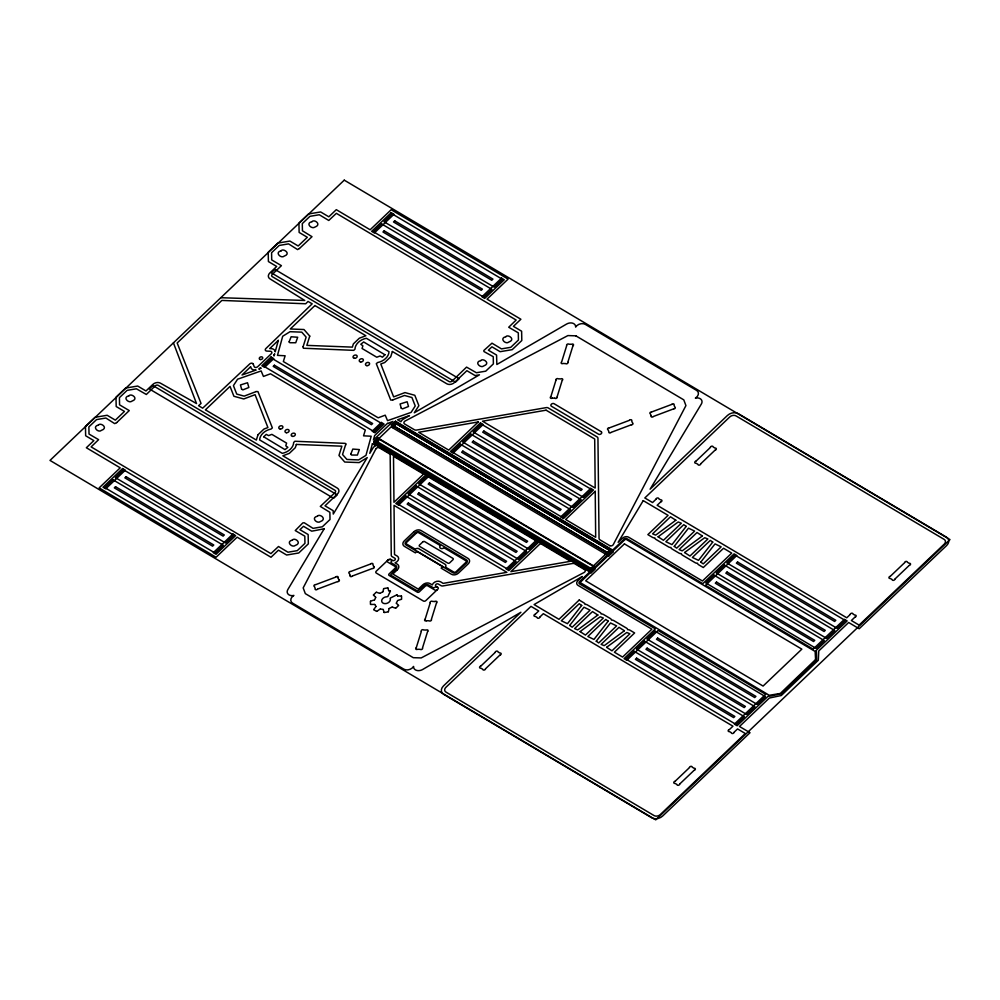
<?xml version="1.0" encoding="UTF-8"?>
<svg xmlns="http://www.w3.org/2000/svg" width="1000" height="1000" viewBox="0 0 1000 1000"><rect width="100%" height="100%" fill="white"/><g stroke="black" fill="none" stroke-linecap="round" stroke-linejoin="round"><path stroke-width="1.5" d="M253.175 363.975A2.138 1.562 -19.8 0 0 249.725 363.925L202.675 408.188L198.575 405.688L201.05 403.425L177.175 342.987L221.863 300.425L305.712 303.775L308.025 301.438L312.188 303.825L265.85 348.562A2.138 1.562 -19.8 0 0 266.812 351.087L270.312 351.25A2.138 1.562 -19.8 0 1 271.275 353.775L257.675 366.725A2.138 1.562 -19.8 0 1 254.175 366.587L253.2 364.012M375.45 443.913L377.625 441.838L378.137 438.587L374.712 441.85L375.45 443.913L590.875 571.737L593.05 569.675L593.562 566.425L590.138 569.688L590.875 571.737M382.975 591.675L383.6 588.725M388.4 611.712L389.062 608.612M416.275 647.7L421.337 631.4M425.163 619.138L430.213 602.837M422.5 647.938L427.562 631.638M431.388 619.375L436.45 603.075M550.887 396.55L555.95 380.238M561.638 361.925L566.7 345.613M557.125 396.788L562.175 380.475M567.875 362.163L572.925 345.85M303.137 346.613L306.125 337.113L301.762 332.15L290.038 331.7L282.7 336.238L277.475 355.375L285.125 355.775L283.35 361.55L378.175 417.812L385.225 415.175L387.525 420.662L411.087 412.4L415.238 405.975L411.938 397.512L404.5 395.475L392.912 399.875M345.525 445L342.537 454.5L346.9 459.45L358.625 459.913L365.962 455.375L371.188 436.225L363.537 435.825L365.312 430.05L270.487 373.787L263.438 376.438L261.137 370.938L237.587 379.2L233.425 385.625L236.737 394.087L244.163 396.125L255.75 391.737M374.65 599.738L375.712 597.425M387.775 596.638L390.438 591.038M396.35 603.062L397.537 600.638M375.9 448.85L303.175 587.888L305.325 593.625L413.275 657.688L421.2 657.925L584.2 572.438A2.312 1.688 -19.8 0 0 584.587 569.625L574.925 563.888A3.562 2.612 -19.8 0 0 572.438 563.513L442.987 585.925A2.85 2.087 -19.8 0 1 441 585.638L438.288 584.025A1.713 1.25 -19.8 0 0 435.938 584.425A1.713 1.25 -19.8 0 0 435.962 586.237L437.762 587.3A1.775 1.3 -19.8 0 1 437.8 589.188L425.825 600.6A1.775 1.3 -19.8 0 1 423.375 601.013L376.3 573.075A1.775 1.3 -19.8 0 1 376.262 571.188L388.475 559.587L390.3 559.212L392.488 560.438A1.713 1.25 -19.8 0 0 394.85 560.037A1.713 1.25 -19.8 0 0 394.812 558.225L392.1 556.613A2.85 2.087 -19.8 0 1 391.262 555.225L390.175 455.375A3.562 2.612 -19.8 0 0 389.125 453.638L379.462 447.9A2.312 1.688 -19.8 0 0 375.85 448.837M324.263 528.675L287.863 589.525A6.288 4.6 -19.8 0 0 288.25 594.288A6.288 4.6 -19.8 0 0 293.9 595.438A6.288 4.6 -19.8 0 0 292.613 603.15L403.9 669.188A6.288 4.6 -19.8 0 0 413.587 666.45A6.288 4.6 -19.8 0 0 416.4 670.325A6.288 4.6 -19.8 0 0 422.638 669.5L520.9 612.263L443.45 685.962A7.95 5.812 -19.8 0 0 443.675 694.325L651.775 817.812A7.95 5.812 -19.8 0 0 662.675 816.012L750.025 732.712L739.488 726.475L769.362 698.025L781.312 695.512L818.312 660.275L818.775 650.95L848.65 622.5L859.175 628.75L946.637 545.525A7.95 5.812 -19.8 0 0 946.438 537.15L738.337 413.663A7.95 5.812 -19.8 0 0 727.45 415.45L650.1 489.2L701.35 404.025A6.3 4.6 -19.8 0 0 700.975 399.288A6.3 4.6 -19.8 0 0 695.362 398.1A9.775 7.15 -19.8 0 0 695.875 397.75A6.288 4.6 -19.8 0 0 696.587 390.4L585.312 324.375A6.288 4.6 -19.8 0 0 575.625 327.1A6.288 4.6 -19.8 0 0 572.825 323.237A6.288 4.6 -19.8 0 0 566.587 324.062L496.85 364.5L496.575 355.062L488.387 350.213L491.925 346.825L500.112 351.688L512.212 349.663L521.8 340.525L521.625 331.213L513.425 326.35L520.887 319.25L487.038 299.163L508.1 279.1L391.188 209.725L370.138 229.775L336.3 209.675L328.812 216.8L320.625 211.95L308.525 213.975L298.938 223.113L299.125 232.425L307.312 237.288L298.188 245.975L289.9 241.062L277.8 243.1L268.212 252.225L268.4 261.55L276.675 266.462L269.85 272.962A5.575 4.075 -19.8 0 0 269.975 278.863L304.75 300.462L220.812 297.712M373.725 609.513L375.95 606.575M302.887 346.788L303.412 348.237L353.75 350.35L354.975 349.125A12.275 8.975 -19.8 0 1 366.375 338.275L389 351.7A12.275 8.975 -19.8 0 1 377.612 362.55L376.3 363.7L390.737 400.05L392.725 400.087M345.775 444.812L346.075 443.925L345.15 443.363L294.862 441.25L293.675 442.488A12.275 8.975 -19.8 0 1 282.288 453.338L259.662 439.913A12.275 8.975 -19.8 0 1 271.05 429.062L272.362 427.875L257.95 391.625L255.938 391.512M373.862 441.887L377.962 437.987L594.4 566.413L595.275 568.837L591.175 572.75L374.738 444.325L373.862 441.887L590.3 570.312L591.175 572.75M391.438 425.138L395.538 421.238L611.975 549.663L612.85 552.1L608.75 556L392.312 427.575L391.438 425.138L607.875 553.575L608.75 556M392.262 425.125L395.688 421.863M393.762 425.688L395.925 423.625L395.188 421.575L611.625 550L612.362 552.05L610.2 554.113L608.2 553.263L391.763 424.825L608.35 553.025M374.738 444.325L378.837 440.412M392.312 427.575L396.413 423.675L612.85 552.1M394.263 425.988L396.438 423.925L395.538 421.238M395.812 608.15L398.55 605.55M480.85 666.087L495.275 652.35M656.05 499.2L652.55 502.55L644.812 497.962L729.825 416.9A4.525 3.3 -19.8 0 1 736 415.887L944.112 539.362A4.525 3.3 -19.8 0 1 944.237 544.125L859.1 625.112L851.375 620.525L854.887 617.175M660.662 501.938L657.15 505.275L846.762 617.788L850.275 614.45M700.625 463.888L715.05 450.15M590.3 570.312L594.4 566.413M607.875 553.575L611.975 549.663M675.062 781.325L689.475 767.588M729.438 729.538L732.95 726.2L543.337 613.688L539.837 617.025M734.05 732.275L737.562 728.925L745.3 733.512L660.288 814.575A4.525 3.3 -19.8 0 1 654.1 815.588L446 692.113A4.525 3.3 -19.8 0 1 445.875 687.35L531 606.362L538.737 610.95L535.225 614.3M894.837 579.125L909.25 565.388M373.462 594.9L376.2 592.288M696.012 461.15L710.438 447.413M485.462 668.825L499.888 655.088M890.225 576.388L904.65 562.65M679.663 784.062L694.087 770.325M388.237 559.788L390.688 559.375M376.838 611.362L380.125 609.05M379.925 593.312L382.788 591.875M390.238 598.1L396.85 594.85M389.263 608.413L392 607.1M387.638 423.425L392.975 421.413L373.413 440.037L374.637 435.588L387.488 423.338M609.45 427.837L629.375 420.35M651.75 411.925L671.675 404.45M611.2 432.337L631.125 424.85M653.512 416.425L673.425 408.938M315.788 584.612L335.712 577.125M350.675 571.487L370.588 564M317.55 589.113L337.463 581.625M352.425 575.988L372.35 568.5M370.575 601.138L374.438 599.925M397.762 600.45L401.438 599.3M383.812 588.562L387.738 587.9M384.275 612.537L388.2 611.875M397.75 596.05L401.375 595.962M370.637 604.475L374.588 604.388M575.875 335.838L567.913 335.575L404.963 421.087A2.413 1.762 -19.8 0 0 404.6 423.963L414.288 429.675A3.562 2.612 -19.8 0 0 416.775 430.037L546.225 407.625A2.85 2.087 -19.8 0 1 548.212 407.925L597.112 436.938A2.85 2.087 -19.8 0 1 597.95 438.325L599.038 538.188A3.562 2.612 -19.8 0 0 600.087 539.925L609.75 545.65M552.263 398.1L554.825 398.2M435.075 601.525L432.512 601.425A1.375 1 -19.8 0 0 430.138 602.638M426.525 620.7L429.1 620.8A1.375 1 -19.8 0 0 431.475 619.575M388.875 590.8L390.337 590.887M380.412 608.987L383.075 609.4M376.463 592.225L379.625 593.35M392.3 607.062L395.538 608.212M575.825 335.812L683.787 399.862L685.925 405.6L613.25 544.675A2.237 1.638 -19.8 0 1 609.775 545.638M396.438 423.925L610.525 550.962M377.625 441.838L591.712 568.875M373.75 609.712L376.575 611.388M396.375 603.288L398.562 605.337M373.438 595.1L375.688 597.2M374.812 604.5L375.962 606.35M397.062 594.888L397.525 595.938M173.425 342.85L196.537 403.575L160.463 383.175A5.575 4.075 -19.8 0 0 152.8 384.462L145.975 390.962L137.688 386.05L125.588 388.075L116 397.212L116.188 406.525L124.462 411.438L115.337 420.138L107.15 415.275L95.05 417.312L85.463 426.438L85.65 435.763L93.837 440.613L86.35 447.75L120.213 467.825L99.162 487.875L216.075 557.25L237.15 537.175L271 557.263L278.45 550.163L286.637 555.025L298.738 552.987L308.325 543.862L308.15 534.538L299.95 529.675L303.5 526.3L311.688 531.163A174.175 127.387 -19.8 0 0 324.263 528.663M651.175 415.788L650.45 413.938A1.375 1 -19.8 0 1 651.475 411.912M373.65 566.487L372.925 564.637A1.375 1 -19.8 0 0 370.788 563.812M350.1 575.35L349.375 573.488A1.375 1 -19.8 0 1 350.4 571.475M338.038 577.762L338.762 579.625M387.95 587.987L388.675 590.662M383.275 609.538L384.062 612.45M401.55 596.087L401.6 599.113M370.412 601.325L370.462 604.35M390.25 598.775A4.475 3.275 -19.8 0 1 386.4 603.5A4.475 3.275 -19.8 0 1 381.675 600.7A4.475 3.275 -19.8 0 1 386.887 596.775M437.325 589.65A1.775 1.3 -19.8 0 1 434.875 590.062L427.688 585.8A1.775 1.3 -19.8 0 0 425.238 586.213L419.312 591.85A1.425 1.037 -19.8 0 1 417.362 592.188L389.113 575.425A1.425 1.037 -19.8 0 1 389.087 573.925L395.012 568.275A1.775 1.3 -19.8 0 0 394.975 566.388L387.8 562.125A1.775 1.3 -19.8 0 1 387.762 560.237M573.138 345.662A1.375 1 -19.8 0 0 571.55 344.275L568.987 344.2A1.375 1 -19.8 0 0 566.613 345.412M567.95 362.362A1.375 1 -19.8 0 1 565.562 363.587L563.013 363.475A1.375 1 -19.8 0 1 561.438 362.113M562.388 380.288A1.375 1 -19.8 0 0 560.8 378.913L558.237 378.825A1.375 1 -19.8 0 0 555.862 380.05M557.2 396.987A1.375 1 -19.8 0 1 554.812 398.212M552.275 398.125A1.375 1 -19.8 0 1 550.688 396.737M629.562 420.163A1.375 1 -19.8 0 1 631.725 420.988L632.425 422.837A1.375 1 -19.8 0 1 631.4 424.862M609.175 427.825A1.375 1 -19.8 0 0 608.138 429.862L608.875 431.7A1.375 1 -19.8 0 0 611.013 432.525M671.875 404.25A1.375 1 -19.8 0 1 674.025 405.087L674.737 406.938A1.375 1 -19.8 0 1 673.713 408.963M653.312 416.625A1.375 1 -19.8 0 1 651.162 415.788M317.35 589.312A1.375 1 -19.8 0 1 315.188 588.475L314.488 586.625A1.375 1 -19.8 0 1 315.512 584.6M338.775 579.6A1.375 1 -19.8 0 1 337.738 581.638M335.9 576.938A1.375 1 -19.8 0 1 338.062 577.775M352.225 576.175A1.375 1 -19.8 0 1 350.075 575.337M373.663 566.475A1.375 1 -19.8 0 1 372.625 568.513M426.538 620.712A1.375 1 -19.8 0 1 424.95 619.338M435.062 601.5A1.375 1 -19.8 0 1 436.65 602.888M416.075 647.887A1.375 1 -19.8 0 0 417.65 649.275L420.213 649.35A1.375 1 -19.8 0 0 422.587 648.138M421.25 631.2A1.375 1 -19.8 0 1 423.65 629.963L426.2 630.075A1.375 1 -19.8 0 1 427.775 631.45M437.275 587.013A1.725 1.262 -19.8 0 0 436.388 586.8L435.662 586.938A1.913 1.4 -19.8 0 0 434.775 587.475L433.4 587.837L428.55 584.975A3.2 2.338 -19.8 0 0 424.15 585.712L417.537 591.062L390.525 575.037L395.9 568.962A3.2 2.338 -19.8 0 0 395.838 565.562L391.025 562.688L391.175 561.6A1.913 1.4 -19.8 0 0 391.662 560.825L391.662 560.262A1.725 1.262 -19.8 0 0 391.188 559.663M694.375 770.263A1.4 1.025 -19.8 0 0 695.312 768.812A1.312 0.963 -19.8 0 0 694.05 768.275L692.15 767.138A1.312 0.963 -19.8 0 0 691.15 766.338A1.4 1.025 -19.8 0 0 689.5 767.362M674.762 781.388A1.4 1.025 -19.8 0 0 673.825 782.837A1.312 0.963 -19.8 0 0 675.1 783.388L677 784.513A1.312 0.963 -19.8 0 0 678 785.312A1.4 1.025 -19.8 0 0 679.65 784.287M495.288 652.125A1.4 1.025 -19.8 0 1 496.938 651.1A1.312 0.963 -19.8 0 1 497.938 651.9L499.85 653.037A1.312 0.963 -19.8 0 1 501.112 653.575A1.4 1.025 -19.8 0 1 500.175 655.025M485.438 669.05A1.4 1.025 -19.8 0 1 483.787 670.075A1.312 0.963 -19.8 0 1 482.788 669.275L480.887 668.15A1.312 0.963 -19.8 0 1 479.625 667.6A1.4 1.025 -19.8 0 1 480.562 666.162M734.038 732.5A1.4 1.025 -19.8 0 1 732.375 733.525A1.312 0.963 -19.8 0 1 731.375 732.725L729.475 731.587A1.312 0.963 -19.8 0 1 728.213 731.05A1.4 1.025 -19.8 0 1 729.15 729.6M539.812 617.263A1.4 1.025 -19.8 0 1 538.162 618.275A1.312 0.963 -19.8 0 1 537.163 617.475L535.262 616.35A1.312 0.963 -19.8 0 1 534 615.8A1.4 1.025 -19.8 0 1 534.938 614.362M695.725 461.213A1.4 1.025 -19.8 0 0 694.788 462.663A1.312 0.963 -19.8 0 0 696.05 463.2L697.962 464.338A1.312 0.963 -19.8 0 0 698.962 465.138A1.4 1.025 -19.8 0 0 700.612 464.113M715.337 450.087A1.4 1.025 -19.8 0 0 716.275 448.638A1.312 0.963 -19.8 0 0 715.013 448.088L713.112 446.962A1.312 0.963 -19.8 0 0 712.1 446.163A1.4 1.025 -19.8 0 0 710.45 447.188M894.812 579.35A1.4 1.025 -19.8 0 1 893.162 580.363A1.312 0.963 -19.8 0 1 892.163 579.562L890.263 578.438A1.312 0.963 -19.8 0 1 888.988 577.888A1.4 1.025 -19.8 0 1 889.925 576.45M904.663 562.425A1.4 1.025 -19.8 0 1 906.312 561.4A1.312 0.963 -19.8 0 1 907.312 562.2L909.212 563.325A1.312 0.963 -19.8 0 1 910.487 563.875A1.4 1.025 -19.8 0 1 909.55 565.312M855.175 617.112A1.4 1.025 -19.8 0 0 856.112 615.675A1.312 0.963 -19.8 0 0 854.837 615.125L852.938 614A1.312 0.963 -19.8 0 0 851.938 613.2A1.4 1.025 -19.8 0 0 850.288 614.212M660.95 501.875A1.4 1.025 -19.8 0 0 661.888 500.425A1.312 0.963 -19.8 0 0 660.625 499.888L658.725 498.75A1.312 0.963 -19.8 0 0 657.725 497.95A1.4 1.025 -19.8 0 0 656.075 498.975M98.45 425.05C91.5 426.538 98.362 433.275 101.412 430.363C108.663 427.987 100.812 422.25 98.462 424.95M116.638 422.6L114.7 423.638L105.875 418.025L96.55 419.588L88.888 426.875L89.025 434.062L98.6 439.663L91.125 446.887L270.912 553.612L278.5 546.5L287.962 552.212L297.288 550.65L304.95 543.35L304.812 536.163L295.238 530.562L302.85 522.875L304.275 522.788L313.025 528.362L322.35 526.788L330.012 519.5L329.875 512.312L320.3 506.425L335.025 492.587A2.138 1.562 -19.8 0 0 334.975 490.325L158.2 385.337A2.138 1.562 -19.8 0 0 155.262 385.838L146.35 394.487L136.412 388.8L127.088 390.363L119.425 397.65L119.562 404.837L129.25 410.588L116.638 422.65M129 395.812C121.962 397.225 128.912 403.888 131.962 401.125C139.262 398.688 131.125 393.025 129.012 395.712M281.212 250.825C274.225 252.213 281.062 258.962 284.175 256.137C291.725 253.6 282.875 247.913 281.225 250.738M292.337 540.1C285.363 541.737 292.288 548.162 295.287 545.45C302.575 543.05 294.538 536.987 292.337 540.1M299.425 248.512L297.575 249.575L288.562 243.875L279.237 245.438L271.575 252.738L271.712 259.913L281.413 265.663L272.25 274.387A2.138 1.562 -19.8 0 0 272.3 276.65L449.137 381.575A2.138 1.562 -19.8 0 0 452.075 381.087L466.562 367.113L476.4 372.738L485.737 371.175L493.387 363.875L493.25 356.7L483.938 351.538L483.8 350.538L491.975 343.175L501.45 348.888L510.775 347.312L518.438 340.025L518.3 332.837L508.713 327.238L516.15 320.05L336.362 213.325L328.762 220.463L319.288 214.75L309.962 216.325L302.3 223.612L302.438 230.8L312.013 236.688L299.425 248.512M311.938 221.7C305.1 223.137 311.613 229.587 314.875 227.113C322.075 224.638 314.337 218.75 311.95 221.65M317.4 516.225C310.562 517.638 317.125 524.225 320.35 521.587C327.575 519.175 319.587 513.2 317.413 516.175M480.763 360.625C473.738 362.088 480.75 368.7 483.725 365.938C491.188 363.375 482.75 357.713 480.775 360.575M505.825 336.75C498.862 338.162 505.725 344.925 508.787 342.062C516.087 339.6 508.05 333.862 505.838 336.65M289.113 341.938L289.9 342.738L295.738 342.75L297.688 337.25L291.137 336.775L289.125 341.85M263.712 436.8L284.988 449.625L287.863 447.35L285.788 445.8L286.6 443.113L271.887 434.375L268.6 435.6L266.238 434.4L263.712 436.8M350.775 454.237L351.562 455.037L357.388 455.075L359.363 449.575L352.812 449.075L350.788 454.15M384.95 354.762L382.425 357.2L380.062 356L376.775 357.225L362.062 348.488L362.875 345.8L360.8 344.25L363.675 341.975L384.95 354.762M815.588 659.538L780.325 693.438L769.262 695.3L580.062 582.5L624.837 539.663L626.125 539.325L815.125 651.438L815.588 659.538M401.2 408.125L402.5 408.888L408.512 406.475L407.137 401.75L400.075 403.975L401.213 408.075M569.725 625.45L572.188 627.212L590.087 610.163L583.975 607.225L569.738 625.388M581.688 605.425L567.463 623.675L561.325 620.763L579.225 603.713L581.688 605.475M596.25 641.188L598.713 642.95L616.613 625.9L610.5 622.962L596.25 641.188M608.212 621.163L593.962 639.438L587.85 636.5L605.75 619.45L608.212 621.163M674.25 546.388L676.712 548.15L694.613 531.1L688.5 528.162L674.262 546.337M686.213 526.362L671.988 544.625L665.85 541.7L683.75 524.663L686.213 526.413M700.775 562.125L703.238 563.888L721.137 546.838L715.025 543.9L700.775 562.125M712.738 542.1L698.512 560.363L692.375 557.438L710.275 540.4L712.738 542.1M241.55 389.125L242.85 389.888L248.863 387.488L247.512 382.75L240.45 384.963L241.562 389.025M580.1 631.613L585.45 635.075L603.35 618.025L600.188 616.775L580.1 631.575M597.85 615.025L577.688 629.925L574.587 628.625L592.487 611.587L597.85 615.025M606.625 647.35L611.975 650.812L629.875 633.775L626.775 632.475L606.625 647.288M624.375 630.763L604.212 645.662L601.112 644.375L619.012 627.325L624.362 630.725M658.1 536.812L663.45 540.275L681.35 523.237L678.188 521.975L658.1 536.812M675.85 520.225L655.688 535.125L652.588 533.837L670.487 516.788L675.85 520.225M684.625 552.55L689.975 556.025L707.875 538.975L704.712 537.712L684.625 552.487M702.375 535.962L682.212 550.862L679.112 549.575L697.013 532.525L702.375 535.962M377.625 438.3L377.113 441.55L374.95 443.612L374.212 441.55L590.638 569.987L591.388 572.038L593.55 569.975L594.062 566.725L377.625 438.3M274.6 354.05L274.075 355.975L273.675 355.188A5.575 4.075 -19.8 0 0 274.6 354.05M278.325 340.4L275.2 351.85A5.575 4.075 -19.8 0 0 271.087 348.612L269.738 348.575L278.325 340.4M372.413 443.725L369.787 453.35L372.925 448.137A5.7 4.162 -19.8 0 1 375.737 445.688L372.413 443.725M258 434.738L256.337 440.062L205.362 409.812A4.15 3.038 -19.8 0 0 205.888 409.387L230.037 386.388L233.9 396.262L243.75 398.963L255.075 394.675L267.913 427.55L263.975 429.05L258 434.738M309.75 336.1L306.837 345.375L352.362 347.125L353.363 343.9L359.338 338.212L365.85 335.75L314.875 305.512A4.15 3.038 -19.8 0 1 314.438 306L290.287 328.988L303.975 329.525L309.75 336.1M296.35 444.425L295.338 447.65L289.363 453.35L282.863 455.8L337.3 488.1A5.575 4.075 -19.8 0 1 337.413 494L325 505.825L333.188 510.688L333.263 514.075L367.238 457.587L359.15 462.587L344.738 462.038L338.963 455.462L341.875 446.188L296.35 444.425M392.375 351.5L390.7 356.825L384.725 362.512L380.788 364L393.638 396.875L404.963 392.587L414.812 395.288L418.875 405.7L414.288 412.775L479.462 374.812L475.075 375.55L466.875 370.688L454.475 382.512A5.575 4.075 -19.8 0 1 446.812 383.8L392.375 351.5M643.238 500.625L618.138 542.337L622.438 538.237A4.5 3.287 -19.8 0 1 628.638 537.2L702.463 581L731.725 553.125L723.538 548.263L703.312 567.525L698.675 564.775A4.213 3.075 -19.8 0 1 697.487 563.212A4.213 3.075 -19.8 0 1 695.175 562.7L682.513 555.188A4.213 3.075 -19.8 0 1 681.325 553.625A4.213 3.075 -19.8 0 1 679.025 553.112L672.15 549.038A4.213 3.075 -19.8 0 1 670.962 547.475A4.213 3.075 -19.8 0 1 668.65 546.962L656 539.45A4.213 3.075 -19.8 0 1 654.812 537.888A4.213 3.075 -19.8 0 1 652.5 537.375L647.862 534.625L668.088 515.363L643.238 500.625M344.25 180.15L50 460.412L655.75 819.85L950 539.587L344.25 180.15M152.9 385.525L149.325 388.938L333.6 498.288L337.188 494.875L152.9 385.525M274.837 269.387L271.262 272.787L455.55 382.137L459.125 378.725L274.837 269.387M122.575 468.562L103 487.2L105.738 488.825L125.312 470.175L122.575 468.562M391.213 212.688L371.637 231.325L374.375 232.95L393.95 214.3L391.213 212.688M112.987 479.8L104.787 487.612L215.113 553.075L223.312 545.262L112.987 479.8M123.525 469.775L115.325 477.587L225.637 543.038L233.837 535.225L123.525 469.775M381.625 223.925L373.425 231.737L483.75 297.188L491.95 289.387L381.625 223.925M392.163 213.9L383.963 221.713L494.275 287.162L502.475 279.35L392.163 213.9M115.538 486.712L114.325 487.863L212.575 546.163L213.775 545.013L115.538 486.712M126.062 476.688L124.85 477.837L223.1 536.125L224.3 534.975L126.062 476.688M384.175 230.837L382.962 231.988L481.213 290.287L482.413 289.137L384.175 230.837M394.7 220.812L393.5 221.962L491.737 280.25L492.938 279.1L394.7 220.812M250.588 366.812L242.013 374.988L256.112 370.037A5.575 4.075 -19.8 0 1 250.963 367.788L250.588 366.812M271.025 357L261.863 365.725L264.6 367.35L273.762 358.612L271.025 357M260.425 367.812L260.075 368.15A5.575 4.075 -19.8 0 1 258.812 369.087L261.175 368.263L260.425 367.812M271.85 358.325L263.65 366.138L373.963 431.587L382.163 423.775L271.85 358.325M274.387 365.238L273.188 366.388L371.425 424.675L372.638 423.525L274.387 365.238M232.887 534.012L213.312 552.663L216.05 554.288L235.625 535.638L232.887 534.012M501.525 278.137L481.95 296.788L484.688 298.412L504.263 279.762L501.525 278.137M381.337 422.45L372.175 431.188L374.913 432.8L384.075 424.075L381.337 422.45M395.875 422.35L375.375 441.875L589.95 569.2L610.45 549.675L395.875 422.35M423.537 474.1L393.963 502.275L393.512 456.275L423.537 474.1M478.3 421.938L448.725 450.112L418.688 432.287L478.3 421.938M425.812 474.925L395.825 503.5L398.55 505.112L428.537 476.55L425.812 474.925M480.425 422.912L450.438 451.475L453.162 453.1L483.162 424.525L480.425 422.912M405.812 496.087L397.612 503.9L507.925 569.35L516.125 561.538L405.812 496.087M416.337 486.062L408.137 493.875L518.462 559.325L526.663 551.512L416.337 486.062M426.875 476.025L418.675 483.837L528.987 549.3L537.188 541.487L426.875 476.025M460.312 444.188L452.113 451.987L562.425 517.45L570.625 509.637L460.312 444.188M470.838 434.15L462.638 441.962L572.95 507.425L581.15 499.613L470.838 434.15M481.362 424.125L473.162 431.938L583.475 497.388L591.675 489.588L481.362 424.125M408.35 503L407.15 504.15L505.387 562.438L506.6 561.3L408.35 503M418.888 492.975L417.675 494.125L515.925 552.413L517.125 551.263L418.888 492.975M429.412 482.95L428.2 484.087L526.45 542.388L527.65 541.237L429.412 482.95M462.85 451.1L461.637 452.25L559.888 510.538L561.087 509.387L462.85 451.1M473.375 441.062L472.175 442.212L570.413 500.513L571.625 499.363L473.375 441.062M483.9 431.037L482.7 432.188L580.938 490.487L582.15 489.338L483.9 431.037M413.95 531.688L404.263 540.9A5.125 3.75 -19.8 0 0 404.375 546.337L415.4 552.875L417.088 551.275L442.825 566.538L441.138 568.15L451.45 574.275A5.125 3.75 -19.8 0 0 458.5 573.088L468.188 563.862A5.125 3.75 -19.8 0 0 468.088 558.438L421 530.5A5.125 3.75 -19.8 0 0 413.95 531.688M415.538 532.625L405.863 541.85A2.85 2.087 -19.8 0 0 405.913 544.862L453 572.8A2.85 2.087 -19.8 0 0 456.912 572.137L466.6 562.925A2.85 2.087 -19.8 0 0 466.538 559.9L419.462 531.962A2.85 2.087 -19.8 0 0 415.538 532.625M416.35 533.1L406.662 542.325A1.688 1.238 -19.8 0 0 406.7 544.125L415.325 549.237A2.575 1.887 -19.8 0 1 418.812 548.7L445.15 564.325A2.575 1.887 -19.8 0 1 445.262 567L453.775 572.05A1.688 1.238 -19.8 0 0 456.1 571.663L465.788 562.438A1.688 1.238 -19.8 0 0 465.75 560.65L444.012 547.75A2.575 1.887 -19.8 0 1 440.525 548.288A2.575 1.887 -19.8 0 1 440.412 545.612L418.675 532.712A1.688 1.238 -19.8 0 0 416.35 533.1M422.8 541.9L419.575 544.975A1.338 0.975 -19.8 0 0 419.613 546.388L447.85 563.138A1.338 0.975 -19.8 0 0 449.688 562.837L452.912 559.763A1.338 0.975 -19.8 0 0 452.875 558.35L424.637 541.6A1.338 0.975 -19.8 0 0 422.8 541.9M397.413 569.7L392.85 574.038L418.288 589.138L422.85 584.788A5.213 3.812 -19.8 0 1 430.025 583.587L432.275 584.925A5.15 3.762 -19.8 0 1 440.613 581.812L443.125 583.387L506.887 572.337L394.025 505.363L394.513 554.538L397.137 556.013A5.15 3.762 -19.8 0 1 395.05 562.837L397.3 564.175A5.213 3.812 -19.8 0 1 397.413 569.7M536.125 540.388L506.138 568.95L508.862 570.575L538.862 542.013L536.125 540.388M590.737 488.363L560.75 516.925L563.488 518.55L593.475 489.988L590.737 488.363M540.462 543.475L510.875 571.65L570.487 561.287L540.462 543.475M595.225 491.312L565.638 519.487L595.675 537.3L595.225 491.312M611.125 549.7L607.7 552.962L609.688 553.825L611.862 551.75L611.125 549.7M624.087 539.212L579.562 581.65A2.163 1.587 -19.8 0 0 579.612 583.925L655.362 628.85L624.075 658.65L626.812 660.275L658.1 630.475L765.688 694.312L734.4 724.112L737.125 725.725L768.413 695.925A2.138 1.562 -19.8 0 0 769.887 696.15L781.2 693.775L816.038 660.6A2.138 1.562 -19.8 0 0 816.625 659.362L816.475 651.775A2.138 1.562 -19.8 0 0 815.85 650.75L847.138 620.95L844.4 619.325L813.112 649.125L705.537 585.288L736.812 555.487L734.087 553.875L702.8 583.675L627.025 538.725A2.138 1.562 -19.8 0 0 624.087 539.212M624.425 543.888L585.7 580.812L763.088 686.062L801.838 649.15L624.425 543.888M579.175 600.05L558.962 619.312L534.1 604.562L582.238 576.525L577.938 580.612A4.5 3.287 -19.8 0 0 578.038 585.388L651.862 629.2L622.6 657.075L614.4 652.212L634.625 632.95L629.987 630.2A4.213 3.075 -19.8 0 0 627.688 629.688A4.213 3.075 -19.8 0 0 626.5 628.125L613.837 620.612A4.213 3.075 -19.8 0 0 611.525 620.112A4.213 3.075 -19.8 0 0 610.337 618.538L603.462 614.462A4.213 3.075 -19.8 0 0 601.163 613.95A4.213 3.075 -19.8 0 0 599.975 612.388L587.312 604.875A4.213 3.075 -19.8 0 0 585 604.375A4.213 3.075 -19.8 0 0 583.812 602.8L579.175 600.05M634.075 651.25L625.875 659.062L736.188 724.513L744.388 716.7L634.075 651.25M644.6 641.225L636.4 649.025L746.712 714.488L754.912 706.675L644.6 641.225M655.125 631.188L646.925 639L757.237 704.463L765.438 696.65L655.125 631.188M713.975 575.138L705.775 582.95L816.087 648.413L824.287 640.6L713.975 575.138M724.5 565.112L716.3 572.925L826.612 638.387L834.812 630.575L724.5 565.112M735.025 555.087L726.825 562.9L837.138 628.35L845.337 620.538L735.025 555.087M636.613 658.162L635.4 659.312L733.65 717.6L734.85 716.45L636.613 658.162M647.138 648.138L645.938 649.287L744.175 707.575L745.387 706.425L647.138 648.138M657.663 638.1L656.462 639.25L754.7 697.55L755.913 696.4L657.663 638.1M716.513 582.05L715.312 583.2L813.55 641.5L814.75 640.35L716.513 582.05M727.038 572.025L725.837 573.175L824.075 631.475L825.288 630.325L727.038 572.025M737.575 562L736.363 563.15L834.6 621.438L835.812 620.288L737.575 562M409.425 415.6L403.4 419.113A5.7 4.162 -19.8 0 0 400.9 421.737L397.575 419.762L409.425 415.6M546.087 410.175L482.512 421.213L595.188 488.062L594.7 439.012L546.087 410.175M601.175 431.662L554.1 403.725A1.963 1.438 -19.8 0 0 551.4 404.175A1.963 1.438 -19.8 0 0 551.45 406.25L598.525 434.188A1.963 1.438 -19.8 0 0 601.213 433.738A1.963 1.438 -19.8 0 0 601.175 431.662M280.25 429.025A2.138 1.562 -19.8 0 0 282.875 426.712A2.138 1.562 -19.8 0 0 279.425 426.45A2.138 1.562 -19.8 0 0 280.25 429.025M286.45 432.713A2.138 1.562 -19.8 0 0 289.088 430.4A2.138 1.562 -19.8 0 0 285.637 430.125A2.138 1.562 -19.8 0 0 286.45 432.713M292.663 436.4A2.138 1.562 -19.8 0 0 295.287 434.087A2.138 1.562 -19.8 0 0 291.85 433.812A2.138 1.562 -19.8 0 0 292.663 436.4M366.925 365.662A2.138 1.562 -19.8 0 0 369.55 363.35A2.138 1.562 -19.8 0 0 366.112 363.088A2.138 1.562 -19.8 0 0 366.925 365.662M360.712 361.987A2.138 1.562 -19.8 0 0 363.338 359.675A2.138 1.562 -19.8 0 0 359.9 359.4A2.138 1.562 -19.8 0 0 360.712 361.987M354.5 358.3A2.138 1.562 -19.8 0 0 357.125 355.988A2.138 1.562 -19.8 0 0 353.688 355.712A2.138 1.562 -19.8 0 0 354.5 358.3M260.487 359.538A1.775 1.3 -19.8 0 0 262.688 357.612A1.775 1.3 -19.8 0 0 259.812 357.388A1.775 1.3 -19.8 0 0 260.487 359.538"/></g></svg>
